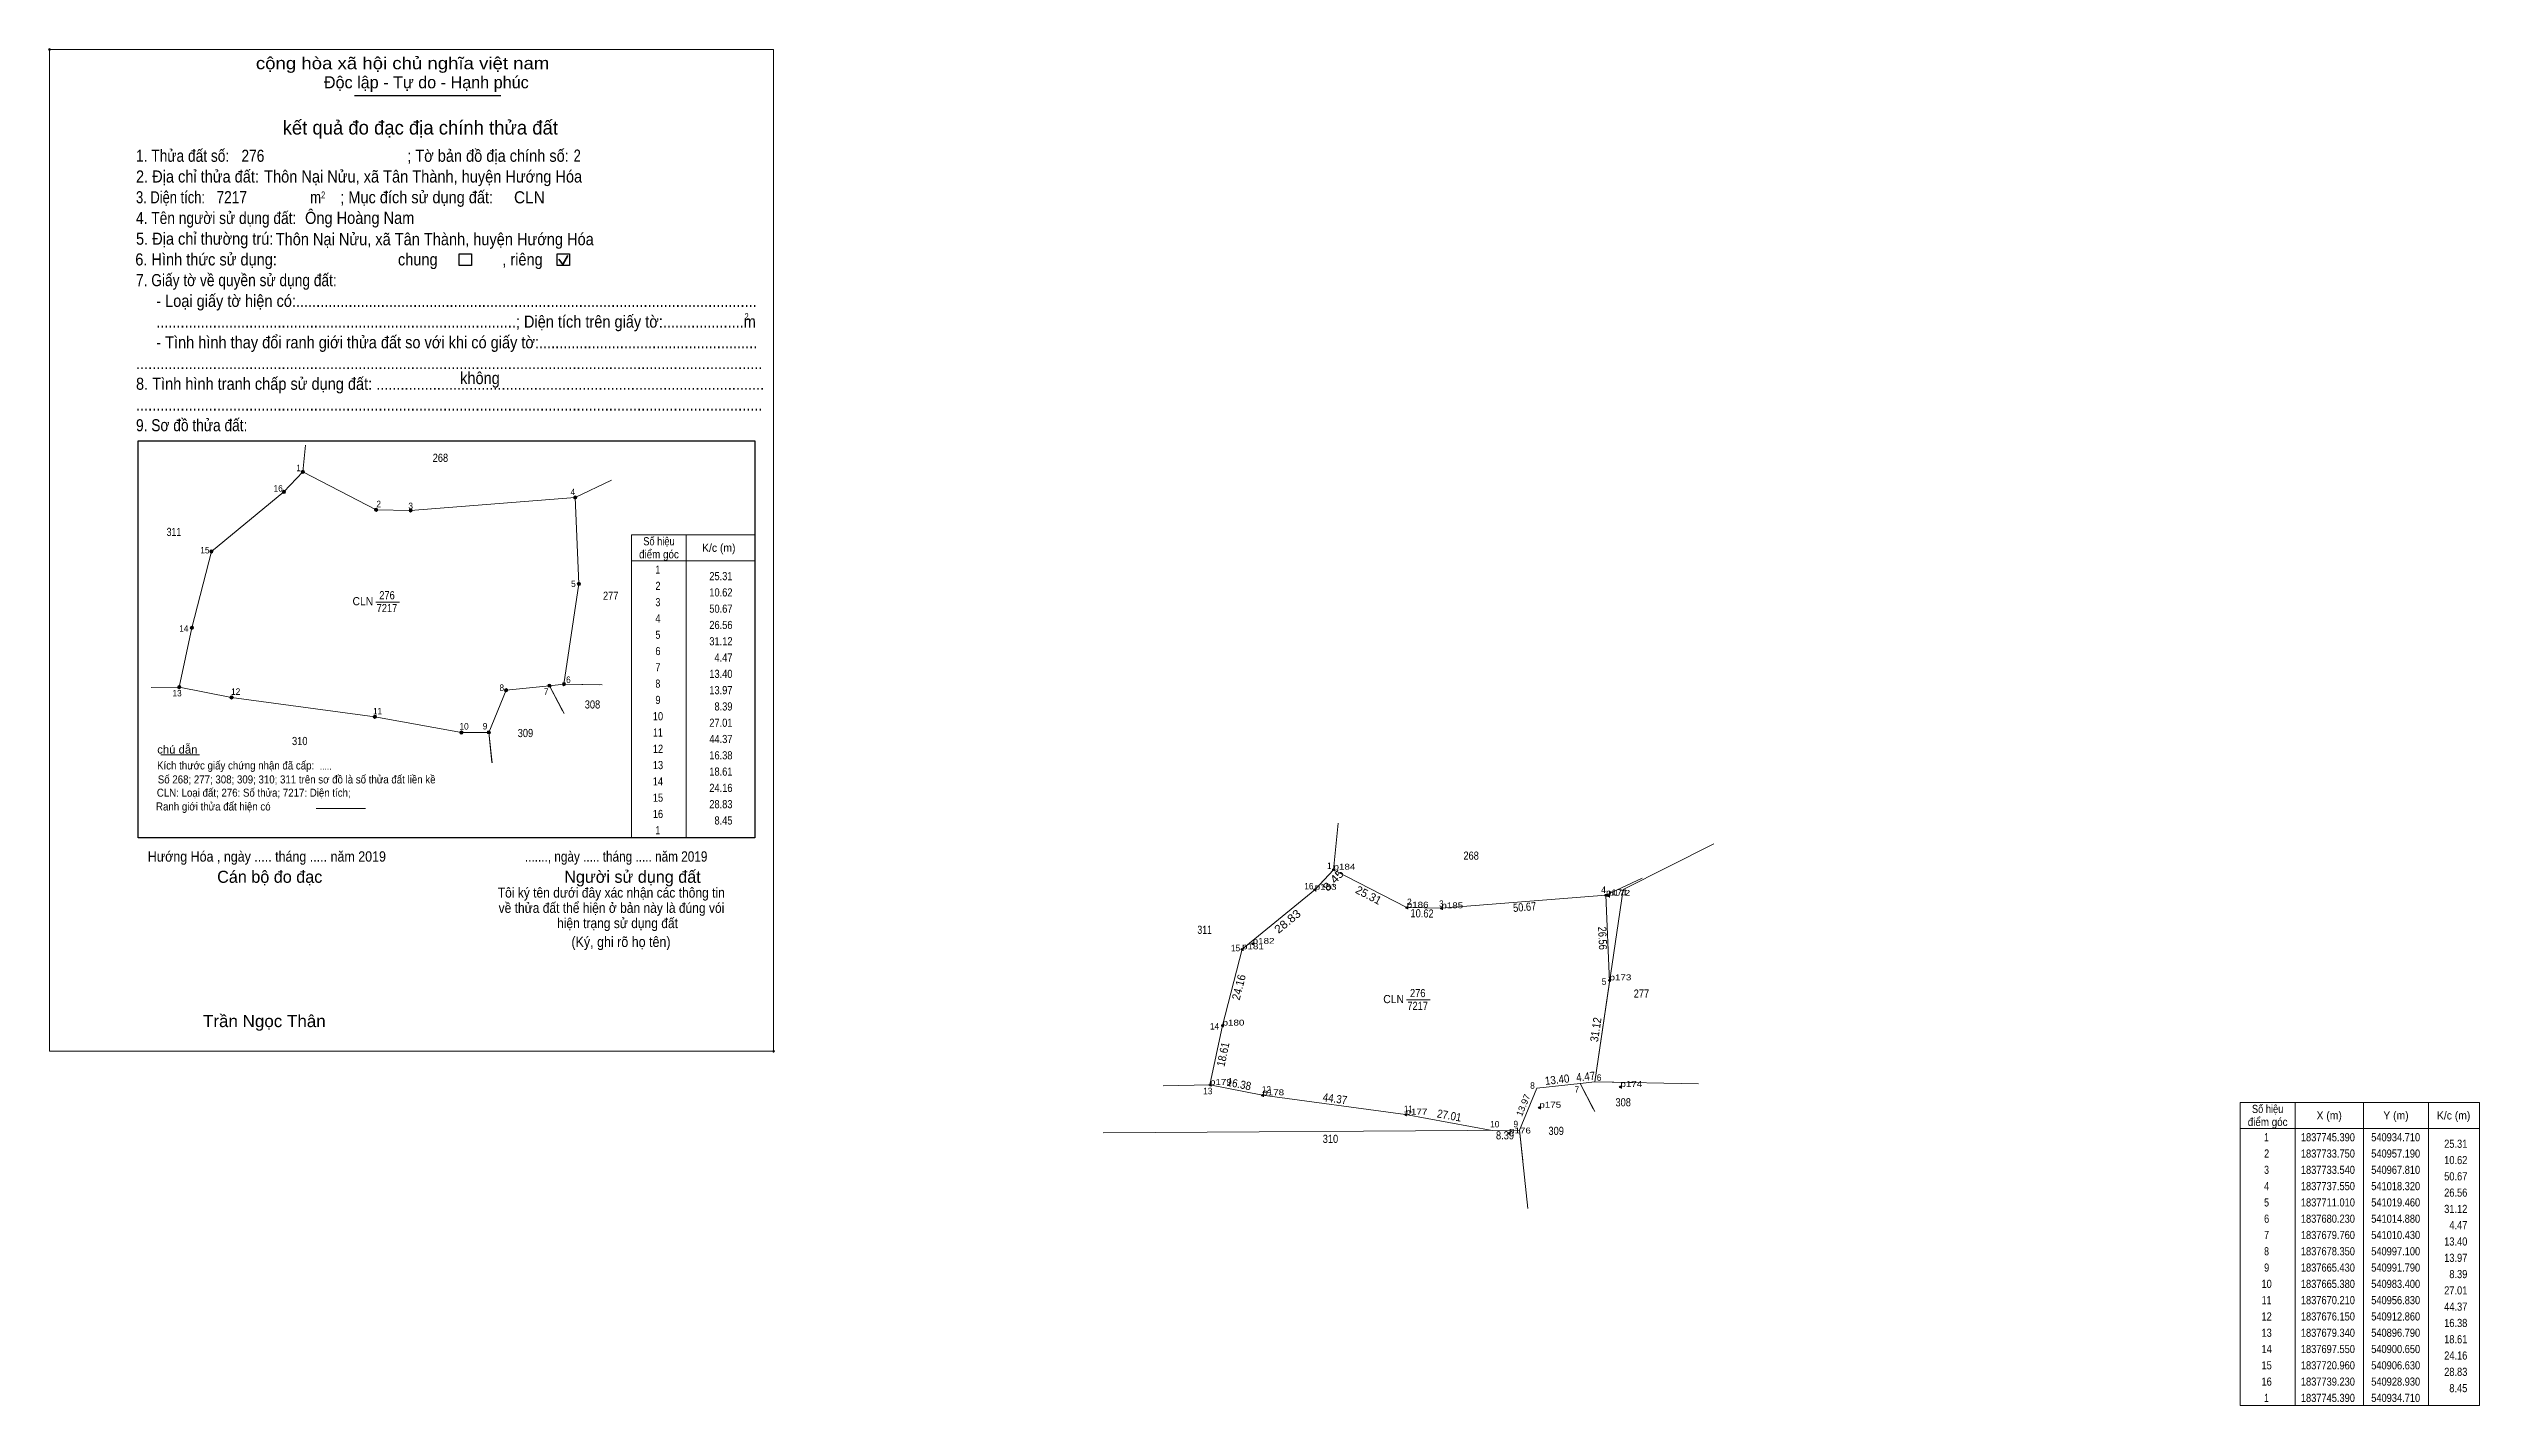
# Model space of a CAD drawing. Header units: metres. Extents: x 540540 to 541286, y 1837581 to 1837997.
import ezdxf
from ezdxf.enums import TextEntityAlignment as Align

# ---------------------------------------------------------------- set-up
doc = ezdxf.new("R2010")
doc.units = ezdxf.units.M
doc.header["$PDMODE"] = 32
doc.header["$PDSIZE"] = 0.5
for name, color, linetype, lineweight in [('1', 7, 'Continuous', 13), ('10', 7, 'Continuous', 13), ('12', 7, 'Continuous', 13), ('17', 7, 'Continuous', 13), ('2', 7, 'Continuous', 13), ('36', 7, 'Continuous', 13), ('6', 7, 'Continuous', 13), ('63', 7, 'Continuous', 13)]:
    doc.layers.add(name, color=color, linetype=linetype, lineweight=lineweight)
doc.layers.add('7', color=7, linetype='Continuous')

msp = doc.modelspace()

# ---------------------------------------------------------------- hatches: boundary and pattern name
at = {"layer": '63'}
for points in [[(540618.81, 1837867.5, 1), (540617.81, 1837867.5, 1)], [(540613.03, 1837861.34, 1), (540612.03, 1837861.34, 1)], [(540641.29, 1837855.86, 1), (540640.29, 1837855.86, 1)], [(540702.42, 1837859.66, 1), (540701.42, 1837859.66, 1)], [(540651.91, 1837855.65, 1), (540650.91, 1837855.65, 1)], [(540590.73, 1837843.07, 1), (540589.73, 1837843.07, 1)], [(540703.56, 1837833.12, 1), (540702.56, 1837833.12, 1)], [(540584.75, 1837819.66, 1), (540583.75, 1837819.66, 1)], [(540580.89, 1837801.45, 1), (540579.89, 1837801.45, 1)], [(540596.96, 1837798.26, 1), (540595.96, 1837798.26, 1)], [(540681.2, 1837800.46, 1), (540680.2, 1837800.46, 1)], [(540694.53, 1837801.87, 1), (540693.53, 1837801.87, 1)], [(540698.98, 1837802.34, 1), (540697.98, 1837802.34, 1)], [(540640.93, 1837792.32, 1), (540639.93, 1837792.32, 1)], [(540667.5, 1837787.49, 1), (540666.5, 1837787.49, 1)], [(540675.89, 1837787.54, 1), (540674.89, 1837787.54, 1)]]:
    msp.add_hatch(color=256, dxfattribs=at).paths.add_polyline_path(points)

# ---------------------------------------------------------------- linework, layer by layer
at = {"layer": '1'}
msp.add_lwpolyline([(540934.71, 1837745.39), (540957.19, 1837733.75), (540967.81, 1837733.54), (541018.32, 1837737.55), (541019.46, 1837711.01), (541014.88, 1837680.23), (541010.43, 1837679.76), (540997.1, 1837678.35), (540991.79, 1837665.43), (540983.4, 1837665.38), (540956.83, 1837670.21), (540912.86, 1837676.15), (540896.79, 1837679.34), (540900.65, 1837697.55), (540906.63, 1837720.96), (540928.93, 1837739.23)], close=True, dxfattribs=at)
at = {"layer": '10'}
for points in [[(540667, 1837787.49), (540640.43, 1837792.32), (540596.46, 1837798.26), (540580.39, 1837801.45), (540584.25, 1837819.66), (540590.23, 1837843.07), (540612.53, 1837861.34), (540618.31, 1837867.5)], [(540618.31, 1837867.5), (540640.79, 1837855.86), (540651.41, 1837855.65), (540701.92, 1837859.66), (540703.06, 1837833.12)], [(540983.4, 1837665.38), (540956.83, 1837670.21), (540912.86, 1837676.15), (540896.79, 1837679.34), (540900.65, 1837697.55), (540906.63, 1837720.96), (540928.93, 1837739.23), (540934.71, 1837745.39)], [(540934.71, 1837745.39), (540957.19, 1837733.75), (540967.81, 1837733.54), (541018.32, 1837737.55), (541019.46, 1837711.01)]]:
    msp.add_lwpolyline(points, dxfattribs=at)
at = {"layer": '12'}
for p, q in [((541014.88, 1837680.23), (541010.43, 1837679.76)), ((541046.71, 1837679.7), (541014.88, 1837680.23)), ((540991.79, 1837665.43), (540863.99, 1837664.6)), ((540991.79, 1837665.43), (540994.36, 1837641.44))]:
    msp.add_line(p, q, dxfattribs=at)
for points in [[(541014.88, 1837680.23), (541023.66, 1837739.26), (541051.48, 1837753.32)], [(541010.43, 1837679.76), (540997.1, 1837678.35), (540991.79, 1837665.43)]]:
    msp.add_lwpolyline(points, dxfattribs=at)
at = {"layer": '17'}
msp.add_line((540574.71, 1837780.66), (540586.63, 1837780.66), dxfattribs=at)
at = {"layer": '2', "lineweight": 25}
for p, q in [((540634.16, 1837983.05), (540679.11, 1837983.05)), ((540567.79, 1837877.03), (540757.04, 1837877.03)), ((540757.04, 1837877.03), (540757.04, 1837755.2))]:
    msp.add_line(p, q, dxfattribs=at)
at = {"layer": '2', "lineweight": 35}
for p, q in [((540696.86, 1837932.8), (540698.12, 1837931.15)), ((540698.12, 1837931.15), (540699.66, 1837933.91))]:
    msp.add_line(p, q, dxfattribs=at)
at = {"layer": '2'}
msp.add_lwpolyline([(540540.53, 1837997.15), (540762.83, 1837997.15), (540762.83, 1837689.68), (540540.53, 1837689.68)], close=True, dxfattribs=at)
at = {"layer": '2', "lineweight": 25}
for points in [[(540666.32, 1837934.44), (540670.14, 1837934.44), (540670.14, 1837930.88), (540666.32, 1837930.88)], [(540696.36, 1837934.44), (540700.18, 1837934.44), (540700.18, 1837930.88), (540696.36, 1837930.88)]]:
    msp.add_lwpolyline(points, close=True, dxfattribs=at)
msp.add_lwpolyline([(540757.04, 1837755.2), (540567.79, 1837755.2), (540567.79, 1837877.03)], dxfattribs=at)
at = {"layer": '2'}
for points in [[(540709.37, 1837802.16), (540698.48, 1837802.34), (540703.06, 1837833.12)], [(540676.38, 1837778.27), (540675.39, 1837787.54), (540680.7, 1837800.46), (540694.03, 1837801.87), (540698.51, 1837793.29)], [(540710.16, 1837802.15), (540698.48, 1837802.34), (540694.03, 1837801.87), (540698.06, 1837794.14)], [(540676.4, 1837778.15), (540675.39, 1837787.54), (540667, 1837787.49)], [(541025.77, 1837680.05), (541014.88, 1837680.23), (541019.46, 1837711.01)], [(540992.78, 1837656.16), (540991.79, 1837665.43), (540997.1, 1837678.35), (541010.43, 1837679.76), (541014.91, 1837671.18)], [(541026.56, 1837680.04), (541014.88, 1837680.23), (541010.43, 1837679.76), (541014.46, 1837672.03)], [(540992.8, 1837656.04), (540991.79, 1837665.43), (540983.4, 1837665.38)]]:
    msp.add_lwpolyline(points, dxfattribs=at)
for p in [(540540.53, 1837997.15), (540762.83, 1837689.68)]:
    msp.add_point(p, dxfattribs=at)
at = {"layer": '36'}
for p, q in [((540618.31, 1837867.5), (540619.14, 1837875.64)), ((540701.92, 1837859.66), (540713.09, 1837864.93)), ((540580.39, 1837801.45), (540571.76, 1837801.26)), ((540934.71, 1837745.39), (540936.17, 1837759.65)), ((541018.32, 1837737.55), (541029.49, 1837742.82)), ((540896.79, 1837679.34), (540882.46, 1837679.03))]:
    msp.add_line(p, q, dxfattribs=at)
at = {"layer": '6'}
msp.add_line((540622.45, 1837764.17), (540637.51, 1837764.17), dxfattribs=at)
at = {"layer": '63'}
for p, q in [((540736.04, 1837848.2), (540736.04, 1837755.2)), ((540757.04, 1837848.2), (540757.04, 1837755.2)), ((540719.24, 1837840.2), (540757.04, 1837840.2)), ((540640.69, 1837827.54), (540648, 1837827.54)), ((540957.09, 1837705.43), (540964.4, 1837705.43)), ((541229.86, 1837673.97), (541229.86, 1837580.97)), ((541250.86, 1837673.97), (541250.86, 1837580.97)), ((541270.86, 1837673.97), (541270.86, 1837580.97)), ((541213.06, 1837665.97), (541286.46, 1837665.97))]:
    msp.add_line(p, q, dxfattribs=at)
msp.add_lwpolyline([(540757.04, 1837755.2), (540719.24, 1837755.2), (540719.24, 1837848.2), (540757.04, 1837848.2)], dxfattribs=at)
msp.add_lwpolyline([(541213.06, 1837673.97), (541286.46, 1837673.97), (541286.46, 1837580.97), (541213.06, 1837580.97)], close=True, dxfattribs=at)
for centre in [(540618.31, 1837867.5), (540612.53, 1837861.34), (540640.79, 1837855.86), (540701.92, 1837859.66), (540651.41, 1837855.65), (540590.23, 1837843.07), (540703.06, 1837833.12), (540584.25, 1837819.66), (540580.39, 1837801.45), (540596.46, 1837798.26), (540680.7, 1837800.46), (540694.03, 1837801.87), (540698.48, 1837802.34), (540640.43, 1837792.32), (540667, 1837787.49), (540675.39, 1837787.54)]:
    msp.add_circle(centre, 0.5, dxfattribs=at)
at = {"layer": '7'}
for p in [(540934.71, 1837745.39), (540928.93, 1837739.23), (541018.32, 1837737.55), (541019.08, 1837737.38), (540957.19, 1837733.75), (540967.81, 1837733.54), (540909.9, 1837722.64), (540906.63, 1837720.96), (541019.44, 1837711.44), (540900.65, 1837697.55), (540896.79, 1837679.34), (541022.78, 1837678.72), (540912.86, 1837676.15), (540956.83, 1837670.21), (540997.9, 1837672.34), (540988.6, 1837664.43)]:
    msp.add_point(p, dxfattribs=at)

# ---------------------------------------------------------------- texts
at = {"layer": '1'}
for s, width, p in [('CLN', 0.95, (540636.755, 1837826.54)), ('7217', 0.85, (540644.14, 1837824.45)), ('276', 0.85, (540644.16, 1837828.38)), ('276', 0.85, (540960.56, 1837706.27)), ('CLN', 0.95, (540953.155, 1837704.43)), ('7217', 0.85, (540960.54, 1837702.34))]:
    msp.add_text(s, height=2.5, dxfattribs=dict(at, width=width)).set_placement(p, align=Align.CENTER)
at = {"layer": '12', "width": 1.25}
for s, p in [('p184', (540934.71, 1837745.39)), ('p183', (540928.93, 1837739.23)), ('p171', (541018.32, 1837737.55)), ('p172', (541019.08, 1837737.38)), ('p186', (540957.19, 1837733.75)), ('p185', (540967.81, 1837733.54)), ('p181', (540906.63, 1837720.96)), ('p182', (540909.9, 1837722.64)), ('p173', (541019.44, 1837711.44)), ('p180', (540900.65, 1837697.55)), ('p179', (540896.79, 1837679.34)), ('p178', (540912.86, 1837676.15)), ('p174', (541022.78, 1837678.72)), ('p177', (540956.83, 1837670.21)), ('p175', (540997.9, 1837672.34)), ('p176', (540988.6, 1837664.43))]:
    msp.add_text(s, height=1.8, dxfattribs=at).set_placement(p)
at = {"layer": '2'}
for s, height, width, p in [('cộng hòa xã hội chủ nghĩa việt nam', 3.71, 1.15, (540603.91, 1837991.07)), ('1. Thửa đất số:', 3.71, 0.85, (540567.11, 1837962.66)), ('276', 3.71, 0.85, (540599.47, 1837962.66)), ('; Tờ bản đồ địa chính số:', 3.71, 0.9, (540650.36, 1837962.66)), ('2', 3.714, 0.8, (540701.44, 1837962.71)), ('3. Diện tích:', 3.71, 0.8, (540567.11, 1837949.93)), ('2. Địa chỉ thửa đất:', 3.71, 0.9, (540567.11, 1837956.3)), ('7217', 3.71, 0.85, (540591.81, 1837949.96)), ('Thôn Nại Nửu, xã Tân Thành, huyện Hướng Hóa', 3.714, 0.9, (540606.44, 1837956.3)), ('2', 2.12, 0.8, (540623.93, 1837951.42)), ('; Mục đích sử dụng đất:', 3.71, 0.9, (540629.8, 1837949.93)), (' CLN', 3.715, 0.95, (540681.83, 1837949.9)), ('4. Tên người sử dụng đất:', 3.71, 0.85, (540567.11, 1837943.57)), ('Ông Hoàng Nam', 3.714, 0.9, (540619, 1837943.6)), ('m', 3.71, 0.8, (540620.6, 1837949.93)), ('5. Địa chỉ thường trú:', 3.71, 0.9, (540567.11, 1837937.21)), ('Thôn Nại Nửu, xã Tân Thành, huyện Hướng Hóa', 3.714, 0.9, (540610, 1837937.06)), ('6. Hình thức sử dụng:', 3.71, 0.9, (540566.89, 1837930.85)), ('chung                , riêng', 3.71, 0.9, (540647.53, 1837930.85)), ('7. Giấy tờ về quyền sử dụng đất:', 3.71, 0.85, (540567.11, 1837924.49)), ('     - Loại giấy tờ hiện có:..................................................................................................................', 3.71, 0.9, (540567.11, 1837918.13)), ('2', 2.12, 0.8, (540753.91, 1837914.11)), ('     - Tình hình thay đổi ranh giới thửa đất so với khi có giấy tờ:......................................................', 3.71, 0.9, (540567.11, 1837905.41)), ('     .........................................................................................; Diện tích trên giấy tờ:....................m', 3.71, 0.9, (540567.11, 1837911.76)), ('8. Tình hình tranh chấp sử dụng đất: ................................................................................................', 3.71, 0.9, (540567.11, 1837892.68)), ('...........................................................................................................................................................', 3.71, 0.9, (540567.11, 1837899.04)), ('không', 3.711, 0.9, (540666.61, 1837894.43)), ('...........................................................................................................................................................', 3.71, 0.9, (540567.11, 1837886.32)), ('9. Sơ đồ thửa đất:', 3.71, 0.85, (540567.11, 1837879.96)), ('Hướng Hóa , ngày ..... tháng ..... năm 2019', 3.178, 0.9, (540570.73, 1837747.86)), ('......., ngày ..... tháng ..... năm 2019', 3.178, 0.85, (540686.49, 1837747.86)), ('(Ký, ghi rõ họ tên)', 3.181, 0.9, (540700.77, 1837721.66)), ('Trần Ngọc Thân', 3.713, 1.05, (540587.67, 1837697.07))]:
    msp.add_text(s, height=height, dxfattribs=dict(at, width=width)).set_placement(p)
for s, height, p in [('Độc lập - Tự do - Hạnh phúc', 3.71, (540624.78, 1837985.22)), ('Cán bộ đo đạc', 3.711, (540592.02, 1837741.36)), ('Người sử dụng đất', 3.71, (540698.57, 1837741.36))]:
    msp.add_text(s, height=height, dxfattribs=at).set_placement(p)
for s, height, p in [('kết quả đo đạc địa chính thửa đất', 4.241, (540654.375, 1837971.04)), ('.', 1.06, (540762.815, 1837689.12))]:
    msp.add_text(s, height=height, dxfattribs=at).set_placement(p, align=Align.CENTER)
for s, height, width, p in [('.....', 2.058, 0.95, (540625.34, 1837776.08)), ('Tôi ký tên dưới đây xác nhận các thông tin', 3.065, 0.9, (540713.005, 1837736.82)), ('về thửa đất thể hiện ở bản này là đúng vói', 3.065, 0.9, (540713.06, 1837732.14)), ('hiện trạng sử dụng đất', 3.065, 0.9, (540714.915, 1837727.46))]:
    msp.add_text(s, height=height, dxfattribs=dict(at, width=width)).set_placement(p, align=Align.CENTER)
at = {"layer": '6'}
for s, width, p in [('chú dẫn', 1.05, (540573.63, 1837781.04)), ('Kích thước giấy chứng nhận đã cấp:', 0.9, (540573.57, 1837776.15)), ('Số 268; 277; 308; 309; 310; 311 trên sơ đồ là số thửa đất liền kề', 0.9, (540573.8, 1837771.86)), ('CLN: Loại đất; 276: Số thửa; 7217: Diện tích;', 0.9, (540573.5, 1837767.79)), ('Ranh giới thửa đất hiện có ', 0.9, (540573.25, 1837763.56))]:
    msp.add_text(s, height=2.47, dxfattribs=dict(at, width=width)).set_placement(p)
at = {"layer": '63'}
for s, width, p in [('268', 0.85, (540660.55, 1837870.56)), ('311', 0.8, (540578.745, 1837847.81)), ('điểm góc', 0.9, (540727.64, 1837840.95)), ('Số hiệu', 0.85, (540727.64, 1837844.95)), ('K/c (m)', 0.95, (540746.01, 1837842.95)), (' 1', 0.75, (540726.935, 1837836.25)), ('277', 0.85, (540712.83, 1837828.23)), (' 3', 0.8, (540726.94, 1837826.25)), (' 2', 0.85, (540726.94, 1837831.25)), (' 4', 0.85, (540726.935, 1837821.25)), (' 5', 0.8, (540726.94, 1837816.25)), (' 6', 0.85, (540726.94, 1837811.25)), (' 7', 0.8, (540726.94, 1837806.25)), ('308', 0.85, (540707.23, 1837794.86)), (' 9', 0.85, (540726.935, 1837796.25)), (' 8', 0.8, (540726.94, 1837801.25)), (' 10', 0.85, (540726.935, 1837791.25)), ('310', 0.85, (540617.365, 1837783.64)), ('309', 0.85, (540686.655, 1837786.09)), (' 12', 0.85, (540726.94, 1837781.25)), (' 11', 0.8, (540726.935, 1837786.25)), (' 13', 0.85, (540726.94, 1837776.25)), (' 14', 0.85, (540726.935, 1837771.25)), (' 15', 0.85, (540726.94, 1837766.25)), (' 16', 0.85, (540726.94, 1837761.25)), (' 1', 0.75, (540726.935, 1837756.25)), ('268', 0.85, (540976.95, 1837748.45)), ('311', 0.8, (540895.145, 1837725.7)), ('277', 0.85, (541029.23, 1837706.12)), ('308', 0.85, (541023.63, 1837672.75)), ('Số hiệu', 0.85, (541221.46, 1837670.72)), ('X (m)', 0.95, (541240.36, 1837668.72)), ('Y (m)', 0.95, (541260.855, 1837668.72)), ('K/c (m)', 0.95, (541278.56, 1837668.72)), ('310', 0.85, (540933.765, 1837661.53)), ('309', 0.85, (541003.055, 1837663.98)), ('điểm góc', 0.9, (541221.46, 1837666.72)), (' 1', 0.75, (541220.755, 1837662.02)), ('1837745.390', 0.85, (541239.96, 1837662.02)), ('540934.710', 0.85, (541260.765, 1837662.02)), (' 2', 0.85, (541220.76, 1837657.02)), ('1837733.750', 0.85, (541239.96, 1837657.02)), ('540957.190', 0.85, (541260.765, 1837657.02)), (' 4', 0.85, (541220.755, 1837647.02)), (' 3', 0.8, (541220.76, 1837652.02)), ('1837733.540', 0.85, (541239.96, 1837652.02)), ('1837737.550', 0.85, (541239.96, 1837647.02)), ('540967.810', 0.85, (541260.765, 1837652.02)), ('541018.320', 0.85, (541260.765, 1837647.02)), (' 5', 0.8, (541220.76, 1837642.02)), ('1837711.010', 0.85, (541239.96, 1837642.02)), ('541019.460', 0.85, (541260.765, 1837642.02)), (' 6', 0.85, (541220.76, 1837637.02)), (' 7', 0.8, (541220.76, 1837632.02)), ('1837680.230', 0.85, (541239.96, 1837637.02)), ('1837679.760', 0.85, (541239.96, 1837632.02)), ('541014.880', 0.85, (541260.765, 1837637.02)), ('541010.430', 0.85, (541260.765, 1837632.02)), (' 8', 0.8, (541220.76, 1837627.02)), ('1837678.350', 0.85, (541239.96, 1837627.02)), ('540997.100', 0.85, (541260.765, 1837627.02)), (' 10', 0.85, (541220.755, 1837617.02)), (' 9', 0.85, (541220.755, 1837622.02)), ('1837665.430', 0.85, (541239.96, 1837622.02)), ('1837665.380', 0.85, (541239.96, 1837617.02)), ('540991.790', 0.85, (541260.765, 1837622.02)), ('540983.400', 0.85, (541260.765, 1837617.02)), (' 11', 0.8, (541220.755, 1837612.02)), ('1837670.210', 0.85, (541239.96, 1837612.02)), ('540956.830', 0.85, (541260.765, 1837612.02)), (' 12', 0.85, (541220.76, 1837607.02)), (' 13', 0.85, (541220.76, 1837602.02)), ('1837676.150', 0.85, (541239.96, 1837607.02)), ('1837679.340', 0.85, (541239.96, 1837602.02)), ('540912.860', 0.85, (541260.765, 1837607.02)), ('540896.790', 0.85, (541260.765, 1837602.02)), (' 14', 0.85, (541220.755, 1837597.02)), ('1837697.550', 0.85, (541239.96, 1837597.02)), ('540900.650', 0.85, (541260.765, 1837597.02)), (' 15', 0.85, (541220.76, 1837592.02)), (' 16', 0.85, (541220.76, 1837587.02)), ('1837720.960', 0.85, (541239.96, 1837592.02)), ('1837739.230', 0.85, (541239.96, 1837587.02)), ('540906.630', 0.85, (541260.765, 1837592.02)), ('540928.930', 0.85, (541260.765, 1837587.02)), (' 1', 0.75, (541220.755, 1837582.02)), ('1837745.390', 0.85, (541239.96, 1837582.02)), ('540934.710', 0.85, (541260.765, 1837582.02))]:
    msp.add_text(s, height=2.5, dxfattribs=dict(at, width=width)).set_placement(p, align=Align.CENTER)
for s, height, width, p in [(' 1', 2, 0.9, (540617.7, 1837867.7)), (' 16', 2, 0.95, (540612.17, 1837861.44)), (' 2', 2, 0.95, (540642.31, 1837856.63)), (' 3', 2, 0.95, (540652.13, 1837856.06)), (' 4', 2, 0.95, (540701.92, 1837860.35)), (' 15', 2, 0.95, (540589.67, 1837842.46)), (' 5', 2, 0.95, (540702.07, 1837832.15)), ('25.31', 2.5, 0.85, (540750.21, 1837834.25)), ('50.67', 2.5, 0.85, (540750.21, 1837824.25)), ('10.62', 2.5, 0.85, (540750.21, 1837829.25)), (' 14', 2, 0.95, (540583.21, 1837818.44)), ('26.56', 2.5, 0.85, (540750.21, 1837819.25)), ('31.12', 2.5, 0.85, (540750.21, 1837814.25)), ('4.47', 2.5, 0.85, (540750.21, 1837809.25)), (' 6', 2, 0.95, (540700.54, 1837802.7)), ('13.40', 2.5, 0.85, (540750.21, 1837804.25)), (' 13', 2, 0.95, (540581.13, 1837798.57)), (' 12', 2, 0.95, (540599.11, 1837799.05)), (' 8', 2, 0.95, (540680.1, 1837800.24)), (' 7', 2, 0.95, (540693.71, 1837799.04)), ('13.97', 2.5, 0.85, (540750.21, 1837799.25)), ('8.39', 2.5, 0.85, (540750.21, 1837794.25)), (' 11', 2, 0.9, (540642.59, 1837793.06)), (' 10', 2, 0.95, (540669.22, 1837788.39)), (' 9', 2, 0.95, (540674.96, 1837788.43)), ('27.01', 2.5, 0.85, (540750.21, 1837789.25)), ('44.37', 2.5, 0.85, (540750.21, 1837784.25)), ('16.38', 2.5, 0.85, (540750.21, 1837779.25)), ('18.61', 2.5, 0.85, (540750.21, 1837774.25)), ('24.16', 2.5, 0.85, (540750.21, 1837769.25)), ('28.83', 2.5, 0.85, (540750.21, 1837764.25)), ('8.45', 2.5, 0.85, (540750.21, 1837759.25)), (' 1', 2, 0.9, (540934.1, 1837745.59)), (' 16', 2, 0.95, (540928.57, 1837739.33)), (' 4', 2, 0.95, (541018.32, 1837738.24)), (' 2', 2, 0.95, (540958.71, 1837734.52)), (' 3', 2, 0.95, (540968.53, 1837733.95)), (' 15', 2, 0.95, (540906.07, 1837720.35)), (' 5', 2, 0.95, (541018.47, 1837710.04)), (' 14', 2, 0.95, (540899.61, 1837696.33)), (' 13', 2, 0.95, (540897.53, 1837676.46)), (' 12', 2, 0.95, (540915.51, 1837676.94)), (' 8', 2, 0.95, (540996.5, 1837678.13)), (' 7', 2, 0.95, (541010.11, 1837676.93)), (' 6', 2, 0.95, (541016.94, 1837680.59)), (' 11', 2, 0.9, (540958.99, 1837670.95)), (' 10', 2, 0.95, (540985.62, 1837666.28)), (' 9', 2, 0.95, (540991.36, 1837666.32)), ('25.31', 2.5, 0.85, (541282.76, 1837660.02)), ('10.62', 2.5, 0.85, (541282.76, 1837655.02)), ('50.67', 2.5, 0.85, (541282.76, 1837650.02)), ('26.56', 2.5, 0.85, (541282.76, 1837645.02)), ('31.12', 2.5, 0.85, (541282.76, 1837640.02)), ('13.40', 2.5, 0.85, (541282.76, 1837630.02)), ('4.47', 2.5, 0.85, (541282.76, 1837635.02)), ('13.97', 2.5, 0.85, (541282.76, 1837625.02)), ('27.01', 2.5, 0.85, (541282.76, 1837615.02)), ('8.39', 2.5, 0.85, (541282.76, 1837620.02)), ('44.37', 2.5, 0.85, (541282.76, 1837610.02)), ('16.38', 2.5, 0.85, (541282.76, 1837605.02)), ('24.16', 2.5, 0.85, (541282.76, 1837595.02)), ('18.61', 2.5, 0.85, (541282.76, 1837600.02)), ('28.83', 2.5, 0.85, (541282.76, 1837590.02)), ('8.45', 2.5, 0.85, (541282.76, 1837585.02))]:
    msp.add_text(s, height=height, dxfattribs=dict(at, width=width)).set_placement(p, align=Align.RIGHT)
for s, height, rotation, width, p in [('8.45', 2.5, 46.823, 1.15, (540935.567, 1837741.275)), ('28.83', 2.5, 39.327, 1.1, (540921.378, 1837728.557)), ('10.62', 2.5, 358.867, 0.85, (540961.87, 1837730.738)), ('50.67', 2.5, 4.539, 0.85, (540993.471, 1837732.691)), ('26.56', 2.5, 272.46, 0.85, (541016.068, 1837724.304)), ('24.16', 2.5, 75.67, 0.95, (540906.846, 1837709.011)), ('31.12', 2.5, 81.537, 0.9, (541016.441, 1837696.121)), ('18.61', 2.5, 78.032, 0.9, (540902.008, 1837688.451)), ('16.38', 2.5, 348.772, 0.9, (540905.452, 1837678.383)), ('13.40', 2.5, 6.038, 0.9, (541003.484, 1837679.716)), ('4.47', 2.5, 6.029, 0.9, (541012.229, 1837680.655)), ('44.37', 2.5, 352.306, 0.9, (540935.008, 1837673.878)), ('27.01', 2.5, 349.697, 0.9, (540970.036, 1837668.725)), ('13.97', 2, 67.658, 1.05, (540993.863, 1837672.73)), ('8.39', 2.5, 0.341, 0.85, (540987.353, 1837662.617))]:
    msp.add_text(s, height=height, rotation=rotation, dxfattribs=dict(at, width=width)).set_placement(p, align=Align.CENTER)
msp.add_text('25.31', height=2.5, rotation=332.625, dxfattribs=at).set_placement((540944.895, 1837736.467), align=Align.CENTER)

doc.saveas('drawing.dxf')
